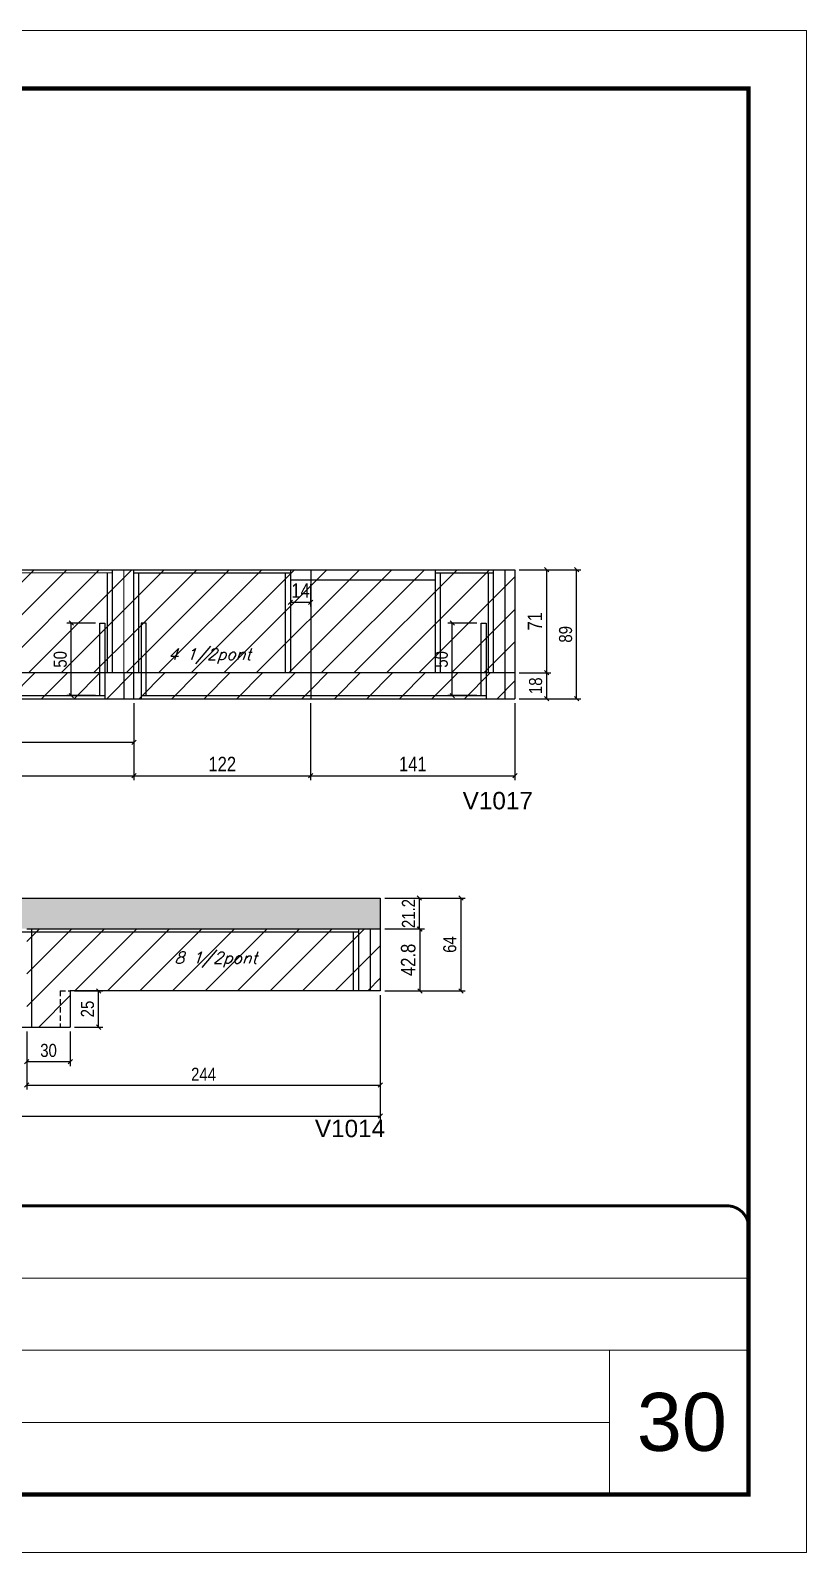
# Model space of a CAD drawing. Extents: x -20960 to -5926, y -2106 to 21915.
# Drawn here: x -9659 to -9123, y 12825 to 13875 of the extents above; entities that cross this region are included whole.
import ezdxf

# ---------------------------------------------------------------- set-up
doc = ezdxf.new("R2010")
doc.units = 0
for name, pattern in [('CONTINUO', [0]), ('DASHED', [0.75, 0.5, -0.25]), ('HIDDEN', [0.375, 0.25, -0.125])]:
    doc.linetypes.add(name, pattern=pattern)
for name, color, linetype in [('5', 5, 'Continuous'), ('COTA', 241, 'Continuous'), ('Painéis', 200, 'Continuous'), ('Reaproveitamento', 251, 'Continuous'), ('SARR_2.2x7', 40, 'Continuous'), ('SARR_3.5x7', 81, 'Continuous'), ('texto', 7, 'Continuous')]:
    doc.layers.add(name, color=color, linetype=linetype)
for name, color, linetype, lineweight in [('CARIMBO', 255, 'Continuous', 9), ('Folhas', 255, 'Continuous', 9), ('Sarr 2.2x7', 40, 'Continuous', 9), ('SARRAFO DE PRESSAO', 251, 'DASHED', 9)]:
    doc.layers.add(name, color=color, linetype=linetype, lineweight=lineweight)
doc.styles.add('ARIAL', font='arial.ttf')
doc.styles.add('COTA TECNICA', font='techl___.ttf', dxfattribs={"height": 10})
doc.styles.add('COTA TECNICA-50', font='techl___.ttf', dxfattribs={"height": 9})
doc.styles.add('Romans', font='romans.shx')
doc.styles.get("Standard").update_dxf_attribs({"font": 'arial.ttf'})
doc.dimstyles.new('COTA PAINEL-50', dxfattribs={"dimtxt": 9, "dimasz": 3, "dimexe": 3, "dimexo": 3, "dimgap": 3, "dimtad": 1, "dimdec": 1, "dimzin": 12, "dimdsep": 46, "dimtxsty": 'COTA TECNICA-50', "dimblk1": 'OBLIQUE', "dimblk2": 'OBLIQUE', "dimsah": 1, "dimcen": 0.9, "dimclrd": 4, "dimclre": 4, "dimclrt": 240, "dimadec": 1, "dimazin": 3, "dimtfac": 1, "dimtdec": 1, "dimtmove": 0, "dimatfit": 3, "dimfxl": 1, "dimtolj": 1, "dimtzin": 12, "dimarcsym": 0})
doc.dimstyles.new('PAINEL', dxfattribs={"dimtxt": 10, "dimasz": 3, "dimexe": 3, "dimexo": 3, "dimgap": 3, "dimtad": 1, "dimdec": 1, "dimzin": 12, "dimdsep": 46, "dimtxsty": 'COTA TECNICA', "dimblk1": 'OBLIQUE', "dimblk2": 'OBLIQUE', "dimsah": 1, "dimcen": 0.9, "dimclrd": 4, "dimclre": 4, "dimclrt": 240, "dimadec": 1, "dimazin": 3, "dimtfac": 1, "dimtdec": 1, "dimtmove": 0, "dimatfit": 3, "dimfxl": 1, "dimtolj": 1, "dimtzin": 12, "dimarcsym": 0})
pattern_1 = [(45, (1612.208, -2325.757), (-11.22532, 11.22532), [])]
pattern_2 = [(45, (-3197, 0), (-11.22532, 11.22532), [])]

# ---------------------------------------------------------------- blocks, each defined once
blk = doc.blocks.new('9999999999')
at = {"color": 30, "linetype": 'CONTINUO'}
for p, q in [((98564.6, 34379.6), (99584, 34379.6)), ((98564.6, 34329.8), (99488, 34329.8)), ((99584, 34329.8), (99488, 34329.8)), ((99488, 34329.8), (99488, 34230.2)), ((98564.6, 34280), (99488, 34280))]:
    blk.add_line(p, q, dxfattribs=at)
at = {"color": 30, "linetype": 'CONTINUO', "const_width": 2}
blk.add_lwpolyline([(99584, 34230.2), (99584, 34414.4, 0.414214), (99569, 34429.4), (98229, 34429.4, 0.414214), (98214, 34414.4), (98214, 34245.2, 0.414214), (98229, 34230.2), (99584, 34230.2)], format="xyb", dxfattribs=at)
at = {"layer": 'Folhas'}
blk.add_lwpolyline([(98139, 34190.2), (99624, 34190.2), (99624, 35240.2), (98139, 35240.2)], close=True, dxfattribs=at)
at = {"layer": 'Folhas', "color": 30, "const_width": 3}
blk.add_lwpolyline([(98214, 34230.2), (99584, 34230.2), (99584, 35200.2), (98214, 35200.2)], close=True, dxfattribs=at)
blk = doc.blocks.new('_Oblique')
at = {"color": 0, "linetype": 'ByBlock', "lineweight": -2}
blk.add_line((-0.5, -0.5), (0.5, 0.5), dxfattribs=at)
blk = doc.blocks.new('*D7352')
at = {"layer": 'COTA', "color": 4, "lineweight": -2, "ltscale": 25, "transparency": 16777216}
for p, q in [((-9831.8, 13411.3), (-9831.8, 13381.3)), ((-9831.8, 13384.3), (-9587.8, 13384.3)), ((-9587.8, 13382), (-9587.8, 13381.3))]:
    blk.add_line(p, q, dxfattribs=at)
at = {"layer": 'Defpoints', "color": 0, "ltscale": 25, "transparency": 16777216}
for p in [(-9831.8, 13414.3), (-9587.8, 13385), (-9587.8, 13384.3)]:
    blk.add_point(p, dxfattribs=at)
at = {"layer": 'COTA', "color": 4, "lineweight": -2, "ltscale": 25, "transparency": 16777216, "xscale": 3, "yscale": 3, "zscale": 3, "rotation": 180}
blk.add_blockref('_Oblique', (-9831.8, 13384.3), dxfattribs=at)
at = {"layer": 'COTA', "color": 4, "lineweight": -2, "ltscale": 25, "transparency": 16777216, "xscale": 3, "yscale": 3, "zscale": 3}
blk.add_blockref('_Oblique', (-9587.8, 13384.3), dxfattribs=at)
at = {"layer": 'COTA', "color": 240, "ltscale": 25, "transparency": 16777216, "insert": (-9709.8, 13392.4), "char_height": 10, "attachment_point": 5, "style": 'COTA TECNICA'}
blk.add_mtext('\\A1;244', dxfattribs=at)
blk = doc.blocks.new('*D7354')
at = {"layer": 'COTA', "color": 4, "lineweight": -2, "ltscale": 25, "transparency": 16777216}
for p, q in [((-9869.8, 13411.3), (-9869.8, 13358.2)), ((-9587.8, 13411.3), (-9587.8, 13358.2)), ((-9869.8, 13361.2), (-9587.8, 13361.2))]:
    blk.add_line(p, q, dxfattribs=at)
at = {"layer": 'Defpoints', "color": 0, "ltscale": 25, "transparency": 16777216}
for p in [(-9869.8, 13414.3), (-9587.8, 13414.3), (-9587.8, 13361.2)]:
    blk.add_point(p, dxfattribs=at)
at = {"layer": 'COTA', "color": 4, "lineweight": -2, "ltscale": 25, "transparency": 16777216, "xscale": 3, "yscale": 3, "zscale": 3, "rotation": 180}
blk.add_blockref('_Oblique', (-9869.8, 13361.2), dxfattribs=at)
at = {"layer": 'COTA', "color": 4, "lineweight": -2, "ltscale": 25, "transparency": 16777216, "xscale": 3, "yscale": 3, "zscale": 3}
blk.add_blockref('_Oblique', (-9587.8, 13361.2), dxfattribs=at)
at = {"layer": 'COTA', "color": 240, "ltscale": 25, "transparency": 16777216, "insert": (-9728.8, 13369.3), "char_height": 10, "attachment_point": 5, "style": 'COTA TECNICA'}
blk.add_mtext('\\A1;282', dxfattribs=at)
blk = doc.blocks.new('*D7404')
at = {"layer": 'COTA', "color": 4, "lineweight": -2, "ltscale": 25, "transparency": 16777216}
for p, q in [((-9321.8, 13503.3), (-9299.9, 13503.3)), ((-9302.9, 13503.3), (-9302.9, 13432.3)), ((-9321.8, 13432.3), (-9299.9, 13432.3))]:
    blk.add_line(p, q, dxfattribs=at)
at = {"layer": 'Defpoints', "color": 0, "ltscale": 25, "transparency": 16777216}
for p in [(-9324.8, 13503.3), (-9324.8, 13432.3), (-9302.9, 13432.3)]:
    blk.add_point(p, dxfattribs=at)
at = {"layer": 'COTA', "color": 4, "lineweight": -2, "ltscale": 25, "transparency": 16777216, "xscale": 3, "yscale": 3, "zscale": 3}
for p, rotation in [((-9302.9, 13503.3), 90), ((-9302.9, 13432.3), 270)]:
    blk.add_blockref('_Oblique', p, dxfattribs=dict(at, rotation=rotation))
at = {"layer": 'COTA', "color": 240, "ltscale": 25, "transparency": 16777216, "insert": (-9311, 13467.8), "char_height": 10, "attachment_point": 5, "rotation": 90, "style": 'COTA TECNICA'}
blk.add_mtext('\\A1;71', dxfattribs=at)
blk = doc.blocks.new('*D7355')
at = {"layer": 'COTA', "color": 4, "lineweight": -2, "ltscale": 25, "transparency": 16777216}
for p, q in [((-9587.8, 13411.3), (-9587.8, 13358.2)), ((-9465.8, 13411.3), (-9465.8, 13358.2)), ((-9587.8, 13361.2), (-9465.8, 13361.2))]:
    blk.add_line(p, q, dxfattribs=at)
at = {"layer": 'Defpoints', "color": 0, "ltscale": 25, "transparency": 16777216}
for p in [(-9587.8, 13414.3), (-9465.8, 13414.3), (-9465.8, 13361.2)]:
    blk.add_point(p, dxfattribs=at)
at = {"layer": 'COTA', "color": 4, "lineweight": -2, "ltscale": 25, "transparency": 16777216, "xscale": 3, "yscale": 3, "zscale": 3, "rotation": 180}
blk.add_blockref('_Oblique', (-9587.8, 13361.2), dxfattribs=at)
at = {"layer": 'COTA', "color": 4, "lineweight": -2, "ltscale": 25, "transparency": 16777216, "xscale": 3, "yscale": 3, "zscale": 3}
blk.add_blockref('_Oblique', (-9465.8, 13361.2), dxfattribs=at)
at = {"layer": 'COTA', "color": 240, "ltscale": 25, "transparency": 16777216, "insert": (-9526.8, 13369.3), "char_height": 10, "attachment_point": 5, "style": 'COTA TECNICA'}
blk.add_mtext('\\A1;122', dxfattribs=at)
blk = doc.blocks.new('*D7356')
at = {"layer": 'COTA', "color": 4, "lineweight": -2, "ltscale": 25, "transparency": 16777216}
for p, q in [((-9465.8, 13411.3), (-9465.8, 13358.2)), ((-9324.8, 13411.3), (-9324.8, 13358.2)), ((-9465.8, 13361.2), (-9324.8, 13361.2))]:
    blk.add_line(p, q, dxfattribs=at)
at = {"layer": 'Defpoints', "color": 0, "ltscale": 25, "transparency": 16777216}
for p in [(-9465.8, 13414.3), (-9324.8, 13414.3), (-9324.8, 13361.2)]:
    blk.add_point(p, dxfattribs=at)
at = {"layer": 'COTA', "color": 4, "lineweight": -2, "ltscale": 25, "transparency": 16777216, "xscale": 3, "yscale": 3, "zscale": 3, "rotation": 180}
blk.add_blockref('_Oblique', (-9465.8, 13361.2), dxfattribs=at)
at = {"layer": 'COTA', "color": 4, "lineweight": -2, "ltscale": 25, "transparency": 16777216, "xscale": 3, "yscale": 3, "zscale": 3}
blk.add_blockref('_Oblique', (-9324.8, 13361.2), dxfattribs=at)
at = {"layer": 'COTA', "color": 240, "ltscale": 25, "transparency": 16777216, "insert": (-9395.3, 13369.3), "char_height": 10, "attachment_point": 5, "style": 'COTA TECNICA'}
blk.add_mtext('\\A1;141', dxfattribs=at)
blk = doc.blocks.new('*D7405')
at = {"layer": 'COTA', "color": 4, "lineweight": -2, "ltscale": 25, "transparency": 16777216}
for p, q in [((-9479.8, 13493.3), (-9479.8, 13477.9)), ((-9465.8, 13493.3), (-9465.8, 13477.9)), ((-9479.8, 13480.9), (-9465.8, 13480.9))]:
    blk.add_line(p, q, dxfattribs=at)
at = {"layer": 'Defpoints', "color": 0, "ltscale": 25, "transparency": 16777216}
for p in [(-9479.8, 13496.3), (-9465.8, 13496.3), (-9465.8, 13480.9)]:
    blk.add_point(p, dxfattribs=at)
at = {"layer": 'COTA', "color": 4, "lineweight": -2, "ltscale": 25, "transparency": 16777216, "xscale": 3, "yscale": 3, "zscale": 3, "rotation": 180}
blk.add_blockref('_Oblique', (-9479.8, 13480.9), dxfattribs=at)
at = {"layer": 'COTA', "color": 4, "lineweight": -2, "ltscale": 25, "transparency": 16777216, "xscale": 3, "yscale": 3, "zscale": 3}
blk.add_blockref('_Oblique', (-9465.8, 13480.9), dxfattribs=at)
at = {"layer": 'COTA', "color": 240, "ltscale": 25, "transparency": 16777216, "insert": (-9472.8, 13489), "char_height": 10, "attachment_point": 5, "style": 'COTA TECNICA'}
blk.add_mtext('\\A1;14', dxfattribs=at)
blk = doc.blocks.new('*D7408')
at = {"layer": 'COTA', "color": 4, "lineweight": -2, "ltscale": 25, "transparency": 16777216}
for p, q in [((-9414.7, 13255.6), (-9387.3, 13255.6)), ((-9390.3, 13212.8), (-9390.3, 13255.6)), ((-9414.7, 13212.8), (-9387.3, 13212.8))]:
    blk.add_line(p, q, dxfattribs=at)
at = {"layer": 'Defpoints', "color": 0, "ltscale": 25, "transparency": 16777216}
for p in [(-9417.7, 13255.6), (-9390.3, 13255.6), (-9417.7, 13212.8)]:
    blk.add_point(p, dxfattribs=at)
at = {"layer": 'COTA', "color": 4, "lineweight": -2, "ltscale": 25, "transparency": 16777216, "xscale": 3, "yscale": 3, "zscale": 3}
for p, rotation in [((-9390.3, 13255.6), 90), ((-9390.3, 13212.8), 270)]:
    blk.add_blockref('_Oblique', p, dxfattribs=dict(at, rotation=rotation))
at = {"layer": 'COTA', "color": 240, "ltscale": 25, "transparency": 16777216, "insert": (-9398.4, 13234.2), "char_height": 10, "attachment_point": 5, "rotation": 90, "style": 'COTA TECNICA'}
blk.add_mtext('\\A1;42.8', dxfattribs=at)
blk = doc.blocks.new('*D7409')
at = {"layer": 'COTA', "color": 4, "lineweight": -2, "transparency": 16777216}
for p, q in [((-9414.7, 13276.8), (-9387.7, 13276.8)), ((-9390.7, 13255.6), (-9390.7, 13276.8)), ((-9414.7, 13255.6), (-9387.7, 13255.6))]:
    blk.add_line(p, q, dxfattribs=at)
at = {"layer": 'Defpoints', "color": 0, "transparency": 16777216}
for p in [(-9417.7, 13276.8), (-9390.7, 13276.8), (-9417.7, 13255.6)]:
    blk.add_point(p, dxfattribs=at)
at = {"layer": 'COTA', "color": 4, "lineweight": -2, "transparency": 16777216, "xscale": 3, "yscale": 3, "zscale": 3}
for p, rotation in [((-9390.7, 13276.8), 90), ((-9390.7, 13255.6), 270)]:
    blk.add_blockref('_Oblique', p, dxfattribs=dict(at, rotation=rotation))
at = {"layer": 'COTA', "color": 240, "transparency": 16777216, "insert": (-9398.3, 13266.2), "char_height": 9, "attachment_point": 5, "rotation": 90, "style": 'COTA TECNICA-50'}
blk.add_mtext('\\A1;21.2', dxfattribs=at)
blk = doc.blocks.new('*D7360')
at = {"layer": 'COTA', "color": 4, "lineweight": -2, "transparency": 16777216}
for p, q in [((-9417.7, 13209.8), (-9417.7, 13144.8)), ((-9661.7, 13184.8), (-9661.7, 13144.8)), ((-9661.7, 13147.8), (-9417.7, 13147.8))]:
    blk.add_line(p, q, dxfattribs=at)
at = {"layer": 'Defpoints', "color": 0, "transparency": 16777216}
for p in [(-9417.7, 13212.8), (-9661.7, 13187.8), (-9417.7, 13147.8)]:
    blk.add_point(p, dxfattribs=at)
at = {"layer": 'COTA', "color": 4, "lineweight": -2, "transparency": 16777216, "xscale": 3, "yscale": 3, "zscale": 3, "rotation": 180}
blk.add_blockref('_Oblique', (-9661.7, 13147.8), dxfattribs=at)
at = {"layer": 'COTA', "color": 4, "lineweight": -2, "transparency": 16777216, "xscale": 3, "yscale": 3, "zscale": 3}
blk.add_blockref('_Oblique', (-9417.7, 13147.8), dxfattribs=at)
at = {"layer": 'COTA', "color": 240, "transparency": 16777216, "insert": (-9539.7, 13155.3), "char_height": 9, "attachment_point": 5, "style": 'COTA TECNICA-50'}
blk.add_mtext('\\A1;244', dxfattribs=at)
blk = doc.blocks.new('*D7361')
at = {"layer": 'COTA', "color": 4, "lineweight": -2, "transparency": 16777216}
for p, q in [((-9417.7, 13209.8), (-9417.7, 13123.5)), ((-10314.7, 13184.8), (-10314.7, 13123.5)), ((-10314.7, 13126.5), (-9417.7, 13126.5))]:
    blk.add_line(p, q, dxfattribs=at)
at = {"layer": 'Defpoints', "color": 0, "transparency": 16777216}
for p in [(-9417.7, 13212.8), (-10314.7, 13187.8), (-9417.7, 13126.5)]:
    blk.add_point(p, dxfattribs=at)
at = {"layer": 'COTA', "color": 4, "lineweight": -2, "transparency": 16777216, "xscale": 3, "yscale": 3, "zscale": 3, "rotation": 180}
blk.add_blockref('_Oblique', (-10314.7, 13126.5), dxfattribs=at)
at = {"layer": 'COTA', "color": 4, "lineweight": -2, "transparency": 16777216, "xscale": 3, "yscale": 3, "zscale": 3}
blk.add_blockref('_Oblique', (-9417.7, 13126.5), dxfattribs=at)
at = {"layer": 'COTA', "color": 240, "transparency": 16777216, "insert": (-9866.2, 13134.1), "char_height": 9, "attachment_point": 5, "style": 'COTA TECNICA-50'}
blk.add_mtext('\\A1;897', dxfattribs=at)
blk = doc.blocks.new('*D7417')
at = {"layer": 'COTA', "color": 4, "lineweight": -2, "transparency": 16777216}
for p, q in [((-9321.8, 13503.3), (-9279.2, 13503.3)), ((-9282.2, 13414.3), (-9282.2, 13503.3)), ((-9321.8, 13414.3), (-9279.2, 13414.3))]:
    blk.add_line(p, q, dxfattribs=at)
at = {"layer": 'Defpoints', "color": 0, "transparency": 16777216}
for p in [(-9324.8, 13503.3), (-9282.2, 13503.3), (-9324.8, 13414.3)]:
    blk.add_point(p, dxfattribs=at)
at = {"layer": 'COTA', "color": 4, "lineweight": -2, "transparency": 16777216, "xscale": 3, "yscale": 3, "zscale": 3}
for p, rotation in [((-9282.2, 13503.3), 90), ((-9282.2, 13414.3), 270)]:
    blk.add_blockref('_Oblique', p, dxfattribs=dict(at, rotation=rotation))
at = {"layer": 'COTA', "color": 240, "transparency": 16777216, "insert": (-9289.8, 13458.8), "char_height": 9, "attachment_point": 5, "rotation": 90, "style": 'COTA TECNICA-50'}
blk.add_mtext('\\A1;89', dxfattribs=at)
blk = doc.blocks.new('*D7419')
at = {"layer": 'COTA', "color": 4, "lineweight": -2, "transparency": 16777216}
for p, q in [((-9614.2, 13466.5), (-9634, 13466.5)), ((-9631, 13416.5), (-9631, 13466.5)), ((-9614.2, 13416.5), (-9634, 13416.5))]:
    blk.add_line(p, q, dxfattribs=at)
at = {"layer": 'Defpoints', "color": 0, "transparency": 16777216}
for p in [(-9631, 13466.5), (-9611.2, 13466.5), (-9611.2, 13416.5)]:
    blk.add_point(p, dxfattribs=at)
at = {"layer": 'COTA', "color": 4, "lineweight": -2, "transparency": 16777216, "xscale": 3, "yscale": 3, "zscale": 3}
for p, rotation in [((-9631, 13466.5), 90), ((-9631, 13416.5), 270)]:
    blk.add_blockref('_Oblique', p, dxfattribs=dict(at, rotation=rotation))
at = {"layer": 'COTA', "color": 240, "transparency": 16777216, "insert": (-9638.6, 13441.5), "char_height": 9, "attachment_point": 5, "rotation": 90, "style": 'COTA TECNICA-50'}
blk.add_mtext('\\A1;50', dxfattribs=at)
blk = doc.blocks.new('*D7420')
at = {"layer": 'COTA', "color": 4, "lineweight": -2, "transparency": 16777216}
for p, q in [((-9351.2, 13466.5), (-9371, 13466.5)), ((-9368, 13416.5), (-9368, 13466.5)), ((-9351.2, 13416.5), (-9371, 13416.5))]:
    blk.add_line(p, q, dxfattribs=at)
at = {"layer": 'Defpoints', "color": 0, "transparency": 16777216}
for p in [(-9368, 13466.5), (-9348.2, 13466.5), (-9348.2, 13416.5)]:
    blk.add_point(p, dxfattribs=at)
at = {"layer": 'COTA', "color": 4, "lineweight": -2, "transparency": 16777216, "xscale": 3, "yscale": 3, "zscale": 3}
for p, rotation in [((-9368, 13466.5), 90), ((-9368, 13416.5), 270)]:
    blk.add_blockref('_Oblique', p, dxfattribs=dict(at, rotation=rotation))
at = {"layer": 'COTA', "color": 240, "transparency": 16777216, "insert": (-9375.6, 13441.5), "char_height": 9, "attachment_point": 5, "rotation": 90, "style": 'COTA TECNICA-50'}
blk.add_mtext('\\A1;50', dxfattribs=at)
blk = doc.blocks.new('*D7421')
at = {"layer": 'COTA', "color": 4, "lineweight": -2, "transparency": 16777216}
for p, q in [((-9321.8, 13432.3), (-9299.9, 13432.3)), ((-9302.9, 13432.3), (-9302.9, 13414.3)), ((-9321.8, 13414.3), (-9299.9, 13414.3))]:
    blk.add_line(p, q, dxfattribs=at)
at = {"layer": 'Defpoints', "color": 0, "transparency": 16777216}
for p in [(-9324.8, 13432.3), (-9324.8, 13414.3), (-9302.9, 13414.3)]:
    blk.add_point(p, dxfattribs=at)
at = {"layer": 'COTA', "color": 4, "lineweight": -2, "transparency": 16777216, "xscale": 3, "yscale": 3, "zscale": 3}
for p, rotation in [((-9302.9, 13432.3), 90), ((-9302.9, 13414.3), 270)]:
    blk.add_blockref('_Oblique', p, dxfattribs=dict(at, rotation=rotation))
at = {"layer": 'COTA', "color": 240, "transparency": 16777216, "insert": (-9310.5, 13423.3), "char_height": 9, "attachment_point": 5, "rotation": 90, "style": 'COTA TECNICA-50'}
blk.add_mtext('\\A1;18', dxfattribs=at)
blk = doc.blocks.new('*D7363')
at = {"layer": 'COTA', "color": 4, "lineweight": -2, "transparency": 16777216}
for p, q in [((-9414.7, 13276.8), (-9359.1, 13276.8)), ((-9362.1, 13276.8), (-9362.1, 13212.8)), ((-9414.7, 13212.8), (-9359.1, 13212.8))]:
    blk.add_line(p, q, dxfattribs=at)
at = {"layer": 'Defpoints', "color": 0, "transparency": 16777216}
for p in [(-9417.7, 13276.8), (-9417.7, 13212.8), (-9362.1, 13212.8)]:
    blk.add_point(p, dxfattribs=at)
at = {"layer": 'COTA', "color": 4, "lineweight": -2, "transparency": 16777216, "xscale": 3, "yscale": 3, "zscale": 3}
for p, rotation in [((-9362.1, 13276.8), 90), ((-9362.1, 13212.8), 270)]:
    blk.add_blockref('_Oblique', p, dxfattribs=dict(at, rotation=rotation))
at = {"layer": 'COTA', "color": 240, "transparency": 16777216, "insert": (-9369.7, 13244.8), "char_height": 9, "attachment_point": 5, "rotation": 90, "style": 'COTA TECNICA-50'}
blk.add_mtext('\\A1;64', dxfattribs=at)
blk = doc.blocks.new('*D7365')
at = {"layer": 'COTA', "color": 4, "lineweight": -2, "transparency": 16777216}
for p, q in [((-9661.7, 13184.8), (-9661.7, 13161)), ((-9631.7, 13184.8), (-9631.7, 13161)), ((-9661.7, 13164), (-9631.7, 13164))]:
    blk.add_line(p, q, dxfattribs=at)
at = {"layer": 'Defpoints', "color": 0, "transparency": 16777216}
for p in [(-9661.7, 13187.8), (-9631.7, 13187.8), (-9631.7, 13164)]:
    blk.add_point(p, dxfattribs=at)
at = {"layer": 'COTA', "color": 4, "lineweight": -2, "transparency": 16777216, "xscale": 3, "yscale": 3, "zscale": 3, "rotation": 180}
blk.add_blockref('_Oblique', (-9661.7, 13164), dxfattribs=at)
at = {"layer": 'COTA', "color": 4, "lineweight": -2, "transparency": 16777216, "xscale": 3, "yscale": 3, "zscale": 3}
blk.add_blockref('_Oblique', (-9631.7, 13164), dxfattribs=at)
at = {"layer": 'COTA', "color": 240, "transparency": 16777216, "insert": (-9646.7, 13171.7), "char_height": 9, "attachment_point": 5, "style": 'COTA TECNICA-50'}
blk.add_mtext('\\A1;30', dxfattribs=at)
blk = doc.blocks.new('*D7366')
at = {"layer": 'COTA', "color": 4, "lineweight": -2, "transparency": 16777216}
for p, q in [((-9628.7, 13212.8), (-9609.2, 13212.8)), ((-9612.2, 13187.8), (-9612.2, 13212.8)), ((-9628.7, 13187.8), (-9609.2, 13187.8))]:
    blk.add_line(p, q, dxfattribs=at)
at = {"layer": 'Defpoints', "color": 0, "transparency": 16777216}
for p in [(-9631.7, 13212.8), (-9612.2, 13212.8), (-9631.7, 13187.8)]:
    blk.add_point(p, dxfattribs=at)
at = {"layer": 'COTA', "color": 4, "lineweight": -2, "transparency": 16777216, "xscale": 3, "yscale": 3, "zscale": 3}
for p, rotation in [((-9612.2, 13212.8), 90), ((-9612.2, 13187.8), 270)]:
    blk.add_blockref('_Oblique', p, dxfattribs=dict(at, rotation=rotation))
at = {"layer": 'COTA', "color": 240, "transparency": 16777216, "insert": (-9619.8, 13200.3), "char_height": 9, "attachment_point": 5, "rotation": 90, "style": 'COTA TECNICA-50'}
blk.add_mtext('\\A1;25', dxfattribs=at)

msp = doc.modelspace()

# ---------------------------------------------------------------- hatches: boundary and pattern name
at = {"layer": 'COTA', "ltscale": 25}
h = msp.add_hatch(dxfattribs=at)
h.set_pattern_fill('AR-CONC', color=256, scale=0.03)
h.set_pattern_definition([(50, (1692.884, -2299.7473), (5.4655401, -0.4781726), [0.5715, -6.2865]), (355, (1692.884, -2299.7473), (-1.0573026, 5.7317054), [0.4572, -5.0292175]), (100.451445, (1693.3395, -2299.787), (4.4082374, 5.2535326), [0.4857003, -5.3427073]), (46.1842, (1692.884, -2298.223), (8.1323712, -1.2612698), [0.85725, -9.42975]), (96.635558, (1693.562, -2298.3284), (7.122124, 7.4227837), [0.7285507, -8.0140682]), (351.18415, (1692.884, -2298.223), (7.122124, 7.4227837), [0.685799, -7.543792]), (21, (1693.646, -2298.6043), (4.5484317, -3.0679559), [0.5715, -6.2865]), (326, (1693.646, -2298.6043), (1.8540609, 5.525639), [0.4572, -5.0292]), (71.451445, (1694.025, -2298.86), (6.4024926, 2.457683), [0.4857003, -5.3426981]), (37.5, (1692.884, -2299.7473), (0.0926581, 2.53665117), [0, -4.96824, 0, -5.1054, 0, -5.04825]), (7.5, (1692.884, -2299.7473), (2.00458988, 3.00541724), [0, -2.91084, 0, -4.85394, 0, -1.92405]), (327.5, (1691.1848, -2299.7473), (4.06771786, -0.17186232), [0, -1.905, 0, -5.9436, 0, -7.8867]), (317.5, (1690.4228, -2299.7473), (4.44387544, 0.7627947), [0, -2.4765, 0, -3.94716, 0, -5.6007])])
h.paths.add_polyline_path([(-10314.7, 13276.83), (-10314.7, 13255.63), (-9884.7, 13255.63), (-9661.7, 13255.63), (-9417.7, 13255.63), (-9417.7, 13276.83)])
at = {"layer": 'Reaproveitamento'}
h = msp.add_hatch(dxfattribs=at)
h.set_pattern_fill('ANSI31', color=256, scale=5)
h.set_pattern_definition(pattern_1)
h.paths.add_polyline_path([(-9831.78, 13503.34), (-9831.78, 13432.34), (-9587.78, 13432.34), (-9587.78, 13503.34)])
h = msp.add_hatch(dxfattribs=at)
h.set_pattern_fill('ANSI31', color=256, scale=5)
h.set_pattern_definition(pattern_1)
h.paths.add_polyline_path([(-9587.78, 13503.34), (-9587.78, 13432.34), (-9479.78, 13432.34), (-9324.76, 13432.34), (-9324.76, 13503.34), (-9479.78, 13503.34)])
at = {"layer": 'Reaproveitamento', "transparency": 33554684}
h = msp.add_hatch(dxfattribs=at)
h.set_pattern_fill('ANSI31', color=256, scale=5)
h.set_pattern_definition(pattern_2)
h.paths.add_polyline_path([(-9831.78, 13432.34), (-9831.78, 13414.34), (-9587.78, 13414.34), (-9587.78, 13432.34)])
h = msp.add_hatch(dxfattribs=at)
h.set_pattern_fill('ANSI31', color=256, scale=5)
h.set_pattern_definition(pattern_2)
h.paths.add_polyline_path([(-9465.76, 13414.34), (-9465.76, 13432.34), (-9587.78, 13432.34), (-9587.78, 13414.34)])
h = msp.add_hatch(dxfattribs=at)
h.set_pattern_fill('ANSI31', color=256, scale=5)
h.set_pattern_definition(pattern_2)
h.paths.add_polyline_path([(-9324.76, 13414.34), (-9324.76, 13432.34), (-9465.76, 13432.34), (-9465.76, 13414.34)])
h = msp.add_hatch(dxfattribs=at)
h.set_pattern_fill('ANSI31', color=256, scale=5)
h.set_pattern_definition(pattern_2)
h.paths.add_polyline_path([(-9417.7, 13212.83), (-9417.7, 13255.63), (-9661.7, 13255.63), (-9661.7, 13187.83), (-9631.7, 13187.83), (-9631.7, 13212.83)])

# ---------------------------------------------------------------- linework, layer by layer
at = {"layer": 'COTA', "ltscale": 25}
for p, q in [((-10314.7, 13276.83), (-9417.7, 13276.83)), ((-9417.7, 13276.83), (-9417.7, 13255.63))]:
    msp.add_line(p, q, dxfattribs=at)
at = {"layer": 'Painéis'}
for p, q in [((-10113.78, 13503.34), (-9587.78, 13503.34)), ((-9587.78, 13503.34), (-9479.78, 13503.34)), ((-9479.78, 13503.34), (-9324.76, 13503.34)), ((-10113.78, 13432.34), (-9324.76, 13432.34)), ((-10113.78, 13414.34), (-9324.76, 13414.34))]:
    msp.add_line(p, q, dxfattribs=at)
at = {"layer": 'Painéis', "ltscale": 25}
for p, q in [((-9587.78, 13414.34), (-9587.78, 13503.34)), ((-9465.76, 13503.34), (-9465.76, 13414.34)), ((-9324.76, 13503.34), (-9324.76, 13414.34)), ((-9661.7, 13255.63), (-9417.7, 13255.63)), ((-9417.7, 13255.63), (-9417.7, 13212.83)), ((-9417.7, 13212.83), (-9631.7, 13212.83)), ((-9631.7, 13212.83), (-9631.7, 13187.83)), ((-10140.7, 13187.83), (-9631.7, 13187.83))]:
    msp.add_line(p, q, dxfattribs=at)
at = {"layer": 'Sarr 2.2x7'}
for p, q in [((-9594.78, 13503.34), (-9594.78, 13432.34)), ((-9869.78, 13501.14), (-9602.78, 13501.14))]:
    msp.add_line(p, q, dxfattribs=at)
at = {"layer": 'SARR_2.2x7', "linetype": 'Continuous'}
for p, q in [((-9331.76, 13503.34), (-9331.76, 13432.34)), ((-9587.78, 13501.14), (-9479.78, 13501.14)), ((-9479.78, 13496.34), (-9465.76, 13496.34)), ((-9465.76, 13496.34), (-9379.78, 13496.34)), ((-9379.78, 13501.14), (-9339.76, 13501.14)), ((-9432.7, 13253.43), (-9884.7, 13253.43)), ((-9424.7, 13255.63), (-9424.7, 13212.83))]:
    msp.add_line(p, q, dxfattribs=at)
at = {"layer": 'SARR_2.2x7', "linetype": 'Continuous', "ltscale": 50}
for p, q in [((-9594.78, 13432.34), (-9594.78, 13414.34)), ((-9331.76, 13432.34), (-9331.76, 13414.34)), ((-9864.78, 13416.54), (-9607.73, 13416.54)), ((-9582.78, 13416.54), (-9344.71, 13416.54))]:
    msp.add_line(p, q, dxfattribs=at)
at = {"layer": 'SARR_2.2x7', "linetype": 'HIDDEN', "ltscale": 15}
for q in [(-9638.7, 13187.83), (-9631.7, 13212.83)]:
    msp.add_line((-9638.7, 13212.83), q, dxfattribs=at)
at = {"layer": 'SARR_3.5x7'}
for p, q in [((-9602.78, 13503.34), (-9602.78, 13432.34)), ((-9479.78, 13503.34), (-9479.78, 13432.34)), ((-9379.78, 13503.34), (-9379.78, 13432.34)), ((-9339.76, 13503.34), (-9339.76, 13432.34)), ((-9606.28, 13501.14), (-9606.28, 13432.34)), ((-9584.28, 13432.34), (-9584.28, 13501.14)), ((-9483.28, 13501.14), (-9483.28, 13432.34)), ((-9376.28, 13501.14), (-9376.28, 13432.34)), ((-9343.26, 13501.14), (-9343.26, 13432.34)), ((-9606.28, 13432.34), (-9602.78, 13432.34)), ((-9658.2, 13187.83), (-9658.2, 13255.63))]:
    msp.add_line(p, q, dxfattribs=at)
at = {"layer": 'SARR_3.5x7', "ltscale": 25}
for p, q in [((-9587.78, 13432.34), (-9587.78, 13432.34)), ((-9587.78, 13432.34), (-9584.28, 13432.34)), ((-9483.28, 13432.34), (-9479.78, 13432.34))]:
    msp.add_line(p, q, dxfattribs=at)
at = {"layer": 'SARR_3.5x7'}
for points in [[(-9611.23, 13416.54), (-9611.23, 13466.54), (-9607.73, 13466.54), (-9607.73, 13414.34)], [(-9579.28, 13416.54), (-9579.28, 13466.54), (-9582.78, 13466.54), (-9582.78, 13414.34)], [(-9348.21, 13416.54), (-9348.21, 13466.54), (-9344.71, 13466.54), (-9344.71, 13414.34)], [(-9436.2, 13212.83), (-9436.2, 13253.43)], [(-9432.7, 13255.63), (-9432.7, 13212.83)]]:
    msp.add_lwpolyline(points, dxfattribs=at)

# ---------------------------------------------------------------- block references
at = {"layer": 'SARRAFO DE PRESSAO', "color": 6, "linetype": 'ByBlock'}
msp.add_blockref('9999999999', (-108747.48, -21364.84), dxfattribs=at)

# ---------------------------------------------------------------- texts
at = {"layer": '5', "linetype": 'Continuous'}
for s, p in [('V1017', (-9360.87, 13338.06)), ('V1014', (-9462.85, 13111.93))]:
    msp.add_text(s, height=12, rotation=359.99996, dxfattribs=at).set_placement(p)
at = {"layer": 'CARIMBO', "style": 'ARIAL'}
msp.add_text('30', height=40, dxfattribs=at).set_placement((-9240.64, 12895.51))
at = {"layer": 'texto', "color": 2, "char_height": 8, "attachment_point": 5, "style": 'Romans'}
for s, insert in [('{\\Q19;\\C256;4 1/2pont}', (-9535.54, 13443.76)), ('{\\Q19;\\C256;8 1/2pont}', (-9531.32, 13234.35))]:
    msp.add_mtext(s, dxfattribs=dict(at, insert=insert))

# ---------------------------------------------------------------- dimensions: what is measured, and where the dimension line sits
at = {"layer": 'COTA', "ltscale": 25}
for base, p1, p2, picture, middle in [((-9302.92, 13432.34), (-9324.76, 13503.34), (-9324.76, 13432.34), '*D7404', (-9310.99, 13467.84)), ((-9390.33, 13255.63), (-9417.7, 13212.83), (-9417.7, 13255.63), '*D7408', (-9398.43, 13234.23))]:
    dim = msp.add_linear_dim(base=base, p1=p1, p2=p2, angle=90, dimstyle='PAINEL', dxfattribs=at)
    dim.commit()
    dim.dimension.update_dxf_attribs({"geometry": picture, "text_midpoint": middle})
at = {"layer": 'COTA'}
for base, p1, p2, picture, middle in [((-9282.22, 13503.34), (-9324.76, 13414.34), (-9324.76, 13503.34), '*D7417', (-9289.81, 13458.84)), ((-9630.99, 13466.54), (-9611.23, 13416.54), (-9611.23, 13466.54), '*D7419', (-9638.59, 13441.54)), ((-9367.97, 13466.54), (-9348.21, 13416.54), (-9348.21, 13466.54), '*D7420', (-9375.57, 13441.54)), ((-9302.92, 13414.34), (-9324.76, 13432.34), (-9324.76, 13414.34), '*D7421', (-9310.5, 13423.34)), ((-9362.11, 13212.83), (-9417.7, 13276.83), (-9417.7, 13212.83), '*D7363', (-9369.7, 13244.83)), ((-9612.17, 13212.83), (-9631.7, 13187.83), (-9631.7, 13212.83), '*D7366', (-9619.77, 13200.33))]:
    dim = msp.add_linear_dim(base=base, p1=p1, p2=p2, angle=90, dimstyle='COTA PAINEL-50', dxfattribs=at)
    dim.commit()
    dim.dimension.update_dxf_attribs({"geometry": picture, "text_midpoint": middle})
at = {"layer": 'COTA', "ltscale": 25}
dim = msp.add_linear_dim(base=(-9465.76, 13480.94), p1=(-9479.78, 13496.34), p2=(-9465.76, 13496.34), dimstyle='PAINEL', dxfattribs=at)
dim.commit()
dim.dimension.update_dxf_attribs({"geometry": '*D7405', "text_midpoint": (-9472.77, 13480.94), "dimtype": 160})
for base, p1, p2, picture, middle in [((-9587.78, 13361.21), (-9869.78, 13414.34), (-9587.78, 13414.34), '*D7354', (-9728.78, 13369.3)), ((-9465.76, 13361.21), (-9587.78, 13414.34), (-9465.76, 13414.34), '*D7355', (-9526.77, 13369.26))]:
    dim = msp.add_linear_dim(base=base, p1=p1, p2=p2, dimstyle='PAINEL', dxfattribs=at)
    dim.commit()
    dim.dimension.update_dxf_attribs({"geometry": picture, "text_midpoint": middle})
for base, p1, p2, picture, middle in [((-9587.78, 13384.32), (-9831.78, 13414.34), (-9587.78, 13385), '*D7352', (-9709.78, 13392.39)), ((-9324.76, 13361.21), (-9465.76, 13414.34), (-9324.76, 13414.34), '*D7356', (-9395.26, 13369.28))]:
    dim = msp.add_linear_dim(base=base, p1=p1, p2=p2, dimstyle='PAINEL', override={"dimtmove": 1}, dxfattribs=at)
    dim.commit()
    dim.dimension.update_dxf_attribs({"geometry": picture, "text_midpoint": middle})
at = {"layer": 'COTA'}
dim = msp.add_linear_dim(base=(-9390.71, 13276.83), p1=(-9417.7, 13255.63), p2=(-9417.7, 13276.83), angle=90, dimstyle='COTA PAINEL-50', override={"dimtmove": 1}, dxfattribs=at)
dim.commit()
dim.dimension.update_dxf_attribs({"geometry": '*D7409', "text_midpoint": (-9390.71, 13266.23), "dimtype": 160})
for base, p1, p2, picture, middle in [((-9417.7, 13126.52), (-10314.7, 13187.83), (-9417.7, 13212.83), '*D7361', (-9866.2, 13134.11)), ((-9631.7, 13164.05), (-9661.7, 13187.83), (-9631.7, 13187.83), '*D7365', (-9646.7, 13171.74))]:
    dim = msp.add_linear_dim(base=base, p1=p1, p2=p2, dimstyle='COTA PAINEL-50', dxfattribs=at)
    dim.commit()
    dim.dimension.update_dxf_attribs({"geometry": picture, "text_midpoint": middle})
dim = msp.add_linear_dim(base=(-9417.7, 13147.75), p1=(-9661.7, 13187.83), p2=(-9417.7, 13212.83), dimstyle='COTA PAINEL-50', override={"dimtmove": 1}, dxfattribs=at)
dim.commit()
dim.dimension.update_dxf_attribs({"geometry": '*D7360', "text_midpoint": (-9539.7, 13155.32)})

doc.saveas('drawing.dxf')
